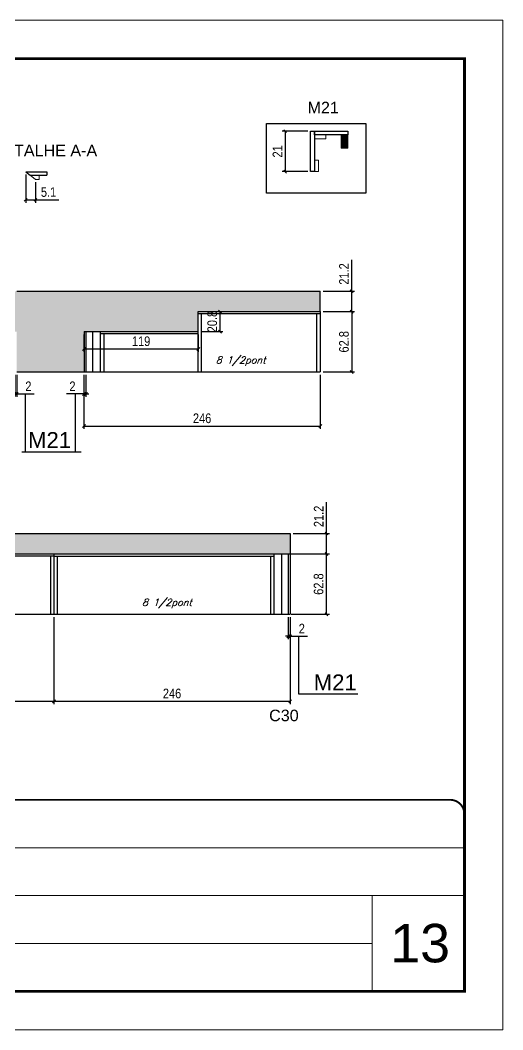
# Model space of a CAD drawing. Extents: x 137137 to 143418, y 10464 to 34486.
# Drawn here: x 138120 to 138622, y 29990 to 31040 of the extents above; entities that cross this region are included whole.
import ezdxf

# ---------------------------------------------------------------- set-up
doc = ezdxf.new("R2010")
doc.units = 0
doc.linetypes.add('CONTINUO', pattern=[0])
doc.linetypes.add('DASHED', pattern=[0.75, 0.5, -0.25])
for name, color, linetype in [('5', 5, 'Continuous'), ('COTA', 241, 'Continuous'), ('NOMENCLATURA', 7, 'Continuous'), ('Painéis', 200, 'Continuous'), ('SARR_2.2x7', 40, 'Continuous'), ('SARR_3.5x7', 81, 'Continuous'), ('texto', 7, 'Continuous')]:
    doc.layers.add(name, color=color, linetype=linetype)
for name, color, linetype, lineweight in [('CARIMBO', 255, 'Continuous', 9), ('Folhas', 255, 'Continuous', 9), ('Madeira', 126, 'Continuous', 18), ('Sarr 2.2x7', 40, 'Continuous', 9), ('SARRAFO DE PRESSAO', 251, 'DASHED', 9)]:
    doc.layers.add(name, color=color, linetype=linetype, lineweight=lineweight)
doc.styles.add('ARIAL', font='arial.ttf')
doc.styles.add('COTA TECNICA', font='techl___.ttf', dxfattribs={"height": 10})
doc.styles.add('Romans', font='romans.shx')
doc.styles.get("Standard").update_dxf_attribs({"font": 'arial.ttf'})
doc.dimstyles.new('PAINEL', dxfattribs={"dimtxt": 10, "dimasz": 3, "dimexe": 3, "dimexo": 3, "dimgap": 3, "dimtad": 1, "dimdec": 1, "dimzin": 12, "dimdsep": 46, "dimtxsty": 'COTA TECNICA', "dimblk1": 'OBLIQUE', "dimblk2": 'OBLIQUE', "dimsah": 1, "dimcen": 0.9, "dimclrd": 4, "dimclre": 4, "dimclrt": 240, "dimadec": 1, "dimazin": 3, "dimtfac": 1, "dimtdec": 1, "dimtmove": 0, "dimatfit": 3, "dimfxl": 1, "dimtolj": 1, "dimtzin": 12, "dimarcsym": 0})
pattern_1 = [(50, (-1598.5, -2295.15), (5.46554007, -0.47817257), [0.5715, -6.2865]), (355, (-1598.5, -2295.15), (-1.05730264, 5.73170536), [0.4572, -5.02921753]), (100.4514447, (-1598.0445, -2295.19), (4.40823741, 5.25353256), [0.48570026, -5.34270734]), (46.1842, (-1598.5, -2293.626), (8.13237123, -1.26126984), [0.85725, -9.42975]), (96.6355576, (-1597.822, -2293.731), (7.122124, 7.42278374), [0.7285507, -8.01406824]), (351.184151, (-1598.5, -2293.626), (7.122124, 7.42278374), [0.685799, -7.54379196]), (21, (-1597.738, -2294.007), (4.54843174, -3.06795595), [0.5715, -6.2865]), (326, (-1597.738, -2294.007), (1.85406085, 5.52563898), [0.4572, -5.0292]), (71.451445, (-1597.359, -2294.263), (6.40249258, 2.45768307), [0.48570026, -5.34269813]), (37.5, (-1598.5, -2295.1502), (0.092658098, 2.536651166), [0, -4.96824, 0, -5.1054, 0, -5.04825]), (7.5, (-1598.5, -2295.1502), (2.004589875, 3.005417245), [0, -2.91084, 0, -4.85394, 0, -1.92405]), (327.5, (-1600.1993, -2295.1502), (4.067717855, -0.17186232), [0, -1.905, 0, -5.9436, 0, -7.8867]), (317.5, (-1600.9613, -2295.1502), (4.44387544, 0.76279473), [0, -2.4765, 0, -3.94716, 0, -5.6007])]

# ---------------------------------------------------------------- blocks, each defined once
blk = doc.blocks.new('9999999999')
at = {"color": 30, "linetype": 'CONTINUO'}
for p, q in [((98564.6, 34379.6), (99584, 34379.6)), ((98564.6, 34329.8), (99488, 34329.8)), ((99584, 34329.8), (99488, 34329.8)), ((99488, 34329.8), (99488, 34230.2)), ((98564.6, 34280), (99488, 34280))]:
    blk.add_line(p, q, dxfattribs=at)
at = {"color": 30, "linetype": 'CONTINUO', "const_width": 2}
blk.add_lwpolyline([(99584, 34230.2), (99584, 34414.4, 0.414214), (99569, 34429.4), (98229, 34429.4, 0.414214), (98214, 34414.4), (98214, 34245.2, 0.414214), (98229, 34230.2), (99584, 34230.2)], format="xyb", dxfattribs=at)
at = {"layer": 'Folhas'}
blk.add_lwpolyline([(98139, 34190.2), (99624, 34190.2), (99624, 35240.2), (98139, 35240.2)], close=True, dxfattribs=at)
at = {"layer": 'Folhas', "color": 30, "const_width": 3}
blk.add_lwpolyline([(98214, 34230.2), (99584, 34230.2), (99584, 35200.2), (98214, 35200.2)], close=True, dxfattribs=at)
blk = doc.blocks.new('_Oblique')
at = {"color": 0, "linetype": 'ByBlock', "lineweight": -2}
blk.add_line((-0.5, -0.5), (0.5, 0.5), dxfattribs=at)
blk = doc.blocks.new('*D13')
at = {"layer": 'Defpoints', "color": 0, "linetype": 'ByBlock', "transparency": 16777216}
for p in [(138422.1, 30924.6), (138395.7, 30882.6), (138422.1, 30882.6)]:
    blk.add_point(p, dxfattribs=at)
at = {"layer": 'Sarr 2.2x7', "color": 4, "linetype": 'ByBlock', "lineweight": -2, "transparency": 16777216}
for p, q in [((138419.1, 30924.6), (138392.7, 30924.6)), ((138395.7, 30924.6), (138395.7, 30882.6)), ((138419.1, 30882.6), (138392.7, 30882.6))]:
    blk.add_line(p, q, dxfattribs=at)
at = {"layer": 'Sarr 2.2x7', "color": 4, "linetype": 'ByBlock', "lineweight": -2, "transparency": 16777216, "xscale": 3, "yscale": 3, "zscale": 3}
for p, rotation in [((138395.7, 30924.6), 90), ((138395.7, 30882.6), 270)]:
    blk.add_blockref('_Oblique', p, dxfattribs=dict(at, rotation=rotation))
at = {"layer": 'Sarr 2.2x7', "color": 240, "linetype": 'ByBlock', "transparency": 16777216, "insert": (138387.6, 30903.6), "char_height": 10, "attachment_point": 5, "rotation": 90, "style": 'COTA TECNICA'}
blk.add_mtext('\\A1;21', dxfattribs=at)
blk = doc.blocks.new('*D14')
at = {"layer": 'COTA', "color": 4, "lineweight": -2, "ltscale": 25, "transparency": 16777216}
for p, q in [((138114.2, 30671.2), (138114.2, 30648.3)), ((138116.2, 30671.2), (138116.2, 30648.3)), ((138114.2, 30651.3), (138111.2, 30651.3)), ((138114.2, 30651.3), (138116.2, 30651.3)), ((138116.2, 30651.3), (138134.3, 30651.3))]:
    blk.add_line(p, q, dxfattribs=at)
at = {"layer": 'Defpoints', "color": 0, "ltscale": 25, "transparency": 16777216}
for p in [(138114.2, 30674.2), (138116.2, 30674.2), (138116.2, 30651.3)]:
    blk.add_point(p, dxfattribs=at)
at = {"layer": 'COTA', "color": 4, "lineweight": -2, "ltscale": 25, "transparency": 16777216, "xscale": 3, "yscale": 3, "zscale": 3}
blk.add_blockref('_Oblique', (138114.2, 30651.3), dxfattribs=at)
at = {"layer": 'COTA', "color": 4, "lineweight": -2, "ltscale": 25, "transparency": 16777216, "xscale": 3, "yscale": 3, "zscale": 3, "rotation": 180}
blk.add_blockref('_Oblique', (138116.2, 30651.3), dxfattribs=at)
at = {"layer": 'COTA', "color": 240, "ltscale": 25, "transparency": 16777216, "insert": (138128.3, 30659.3), "char_height": 10, "attachment_point": 5, "style": 'COTA TECNICA'}
blk.add_mtext('\\A1;2', dxfattribs=at)
blk = doc.blocks.new('*D15')
at = {"layer": 'COTA', "color": 4, "lineweight": -2, "ltscale": 25, "transparency": 16777216}
for p, q in [((138186.2, 30671.2), (138186.2, 30648.3)), ((138188.2, 30671.2), (138188.2, 30648.3)), ((138186.2, 30651.3), (138168.1, 30651.3)), ((138188.2, 30651.3), (138186.2, 30651.3)), ((138188.2, 30651.3), (138191.2, 30651.3))]:
    blk.add_line(p, q, dxfattribs=at)
at = {"layer": 'Defpoints', "color": 0, "ltscale": 25, "transparency": 16777216}
for p in [(138186.2, 30674.2), (138188.2, 30674.2), (138186.2, 30651.3)]:
    blk.add_point(p, dxfattribs=at)
at = {"layer": 'COTA', "color": 4, "lineweight": -2, "ltscale": 25, "transparency": 16777216, "xscale": 3, "yscale": 3, "zscale": 3}
blk.add_blockref('_Oblique', (138186.2, 30651.3), dxfattribs=at)
at = {"layer": 'COTA', "color": 4, "lineweight": -2, "ltscale": 25, "transparency": 16777216, "xscale": 3, "yscale": 3, "zscale": 3, "rotation": 180}
blk.add_blockref('_Oblique', (138188.2, 30651.3), dxfattribs=at)
at = {"layer": 'COTA', "color": 240, "ltscale": 25, "transparency": 16777216, "insert": (138174.2, 30659.3), "char_height": 10, "attachment_point": 5, "style": 'COTA TECNICA'}
blk.add_mtext('\\A1;2', dxfattribs=at)
blk = doc.blocks.new('*D19')
at = {"layer": 'COTA', "color": 4, "lineweight": -2, "ltscale": 25, "transparency": 16777216}
for p, q in [((138186.2, 30671.2), (138186.2, 30614.9)), ((138432.2, 30671.2), (138432.2, 30614.9)), ((138186.2, 30617.9), (138432.2, 30617.9))]:
    blk.add_line(p, q, dxfattribs=at)
at = {"layer": 'Defpoints', "color": 0, "ltscale": 25, "transparency": 16777216}
for p in [(138186.2, 30674.2), (138432.2, 30674.2), (138432.2, 30617.9)]:
    blk.add_point(p, dxfattribs=at)
at = {"layer": 'COTA', "color": 4, "lineweight": -2, "ltscale": 25, "transparency": 16777216, "xscale": 3, "yscale": 3, "zscale": 3, "rotation": 180}
blk.add_blockref('_Oblique', (138186.2, 30617.9), dxfattribs=at)
at = {"layer": 'COTA', "color": 4, "lineweight": -2, "ltscale": 25, "transparency": 16777216, "xscale": 3, "yscale": 3, "zscale": 3}
blk.add_blockref('_Oblique', (138432.2, 30617.9), dxfattribs=at)
at = {"layer": 'COTA', "color": 240, "ltscale": 25, "transparency": 16777216, "insert": (138309.2, 30626), "char_height": 10, "attachment_point": 5, "style": 'COTA TECNICA'}
blk.add_mtext('\\A1;246', dxfattribs=at)
blk = doc.blocks.new('*D23')
at = {"layer": 'COTA', "color": 4, "lineweight": -2, "ltscale": 25, "transparency": 16777216}
for p, q in [((138398.9, 30419.2), (138398.9, 30396.3)), ((138400.9, 30419.2), (138400.9, 30396.3)), ((138398.9, 30399.3), (138395.9, 30399.3)), ((138398.9, 30399.3), (138400.9, 30399.3)), ((138400.9, 30399.3), (138419, 30399.3))]:
    blk.add_line(p, q, dxfattribs=at)
at = {"layer": 'Defpoints', "color": 0, "ltscale": 25, "transparency": 16777216}
for p in [(138398.9, 30422.2), (138400.9, 30422.2), (138400.9, 30399.3)]:
    blk.add_point(p, dxfattribs=at)
at = {"layer": 'COTA', "color": 4, "lineweight": -2, "ltscale": 25, "transparency": 16777216, "xscale": 3, "yscale": 3, "zscale": 3}
blk.add_blockref('_Oblique', (138398.9, 30399.3), dxfattribs=at)
at = {"layer": 'COTA', "color": 4, "lineweight": -2, "ltscale": 25, "transparency": 16777216, "xscale": 3, "yscale": 3, "zscale": 3, "rotation": 180}
blk.add_blockref('_Oblique', (138400.9, 30399.3), dxfattribs=at)
at = {"layer": 'COTA', "color": 240, "ltscale": 25, "transparency": 16777216, "insert": (138413, 30407.3), "char_height": 10, "attachment_point": 5, "style": 'COTA TECNICA'}
blk.add_mtext('\\A1;2', dxfattribs=at)
blk = doc.blocks.new('*D27')
at = {"layer": 'COTA', "color": 4, "lineweight": -2, "ltscale": 25, "transparency": 16777216}
for p, q in [((138154.9, 30419.2), (138154.9, 30328.7)), ((138400.9, 30419.2), (138400.9, 30328.7)), ((138154.9, 30331.7), (138400.9, 30331.7))]:
    blk.add_line(p, q, dxfattribs=at)
at = {"layer": 'Defpoints', "color": 0, "ltscale": 25, "transparency": 16777216}
for p in [(138154.9, 30422.2), (138400.9, 30422.2), (138400.9, 30331.7)]:
    blk.add_point(p, dxfattribs=at)
at = {"layer": 'COTA', "color": 4, "lineweight": -2, "ltscale": 25, "transparency": 16777216, "xscale": 3, "yscale": 3, "zscale": 3, "rotation": 180}
blk.add_blockref('_Oblique', (138154.9, 30331.7), dxfattribs=at)
at = {"layer": 'COTA', "color": 4, "lineweight": -2, "ltscale": 25, "transparency": 16777216, "xscale": 3, "yscale": 3, "zscale": 3}
blk.add_blockref('_Oblique', (138400.9, 30331.7), dxfattribs=at)
at = {"layer": 'COTA', "color": 240, "ltscale": 25, "transparency": 16777216, "insert": (138277.9, 30339.8), "char_height": 10, "attachment_point": 5, "style": 'COTA TECNICA'}
blk.add_mtext('\\A1;246', dxfattribs=at)
blk = doc.blocks.new('*D28')
at = {"layer": 'COTA', "color": 4, "lineweight": -2, "ltscale": 25, "transparency": 16777216}
for p, q in [((137929.4, 30419.2), (137929.4, 30328.7)), ((138154.9, 30419.2), (138154.9, 30328.7)), ((137929.4, 30331.7), (138154.9, 30331.7))]:
    blk.add_line(p, q, dxfattribs=at)
at = {"layer": 'Defpoints', "color": 0, "ltscale": 25, "transparency": 16777216}
for p in [(137929.4, 30422.2), (138154.9, 30422.2), (138154.9, 30331.7)]:
    blk.add_point(p, dxfattribs=at)
at = {"layer": 'COTA', "color": 4, "lineweight": -2, "ltscale": 25, "transparency": 16777216, "xscale": 3, "yscale": 3, "zscale": 3, "rotation": 180}
blk.add_blockref('_Oblique', (137929.4, 30331.7), dxfattribs=at)
at = {"layer": 'COTA', "color": 4, "lineweight": -2, "ltscale": 25, "transparency": 16777216, "xscale": 3, "yscale": 3, "zscale": 3}
blk.add_blockref('_Oblique', (138154.9, 30331.7), dxfattribs=at)
at = {"layer": 'COTA', "color": 240, "ltscale": 25, "transparency": 16777216, "insert": (138042.2, 30339.8), "char_height": 10, "attachment_point": 5, "style": 'COTA TECNICA'}
blk.add_mtext('\\A1;225.5', dxfattribs=at)
blk = doc.blocks.new('*D29')
at = {"layer": 'COTA', "color": 4, "lineweight": -2, "ltscale": 25, "transparency": 16777216}
for p, q in [((138465, 30758.2), (138465, 30790.9)), ((138435.2, 30758.2), (138468, 30758.2)), ((138465, 30737), (138465, 30758.2)), ((138435.2, 30737), (138468, 30737))]:
    blk.add_line(p, q, dxfattribs=at)
at = {"layer": 'Defpoints', "color": 0, "ltscale": 25, "transparency": 16777216}
for p in [(138432.2, 30758.2), (138465, 30758.2), (138432.2, 30737)]:
    blk.add_point(p, dxfattribs=at)
at = {"layer": 'COTA', "color": 4, "lineweight": -2, "ltscale": 25, "transparency": 16777216, "xscale": 3, "yscale": 3, "zscale": 3}
for p, rotation in [((138465, 30758.2), 90), ((138465, 30737), 270)]:
    blk.add_blockref('_Oblique', p, dxfattribs=dict(at, rotation=rotation))
at = {"layer": 'COTA', "color": 240, "ltscale": 25, "transparency": 16777216, "insert": (138456.9, 30776.1), "char_height": 10, "attachment_point": 5, "rotation": 90, "style": 'COTA TECNICA'}
blk.add_mtext('\\A1;21.2', dxfattribs=at)
blk = doc.blocks.new('*D30')
at = {"layer": 'COTA', "color": 4, "lineweight": -2, "ltscale": 25, "transparency": 16777216}
for p, q in [((138435.2, 30737), (138468, 30737)), ((138465, 30737), (138465, 30674.2)), ((138435.2, 30674.2), (138468, 30674.2))]:
    blk.add_line(p, q, dxfattribs=at)
at = {"layer": 'Defpoints', "color": 0, "ltscale": 25, "transparency": 16777216}
for p in [(138432.2, 30737), (138432.2, 30674.2), (138465, 30674.2)]:
    blk.add_point(p, dxfattribs=at)
at = {"layer": 'COTA', "color": 4, "lineweight": -2, "ltscale": 25, "transparency": 16777216, "xscale": 3, "yscale": 3, "zscale": 3}
for p, rotation in [((138465, 30737), 90), ((138465, 30674.2), 270)]:
    blk.add_blockref('_Oblique', p, dxfattribs=dict(at, rotation=rotation))
at = {"layer": 'COTA', "color": 240, "ltscale": 25, "transparency": 16777216, "insert": (138456.9, 30705.6), "char_height": 10, "attachment_point": 5, "rotation": 90, "style": 'COTA TECNICA'}
blk.add_mtext('\\A1;62.8', dxfattribs=at)
blk = doc.blocks.new('*D31')
at = {"layer": 'COTA', "color": 4, "lineweight": -2, "ltscale": 25, "transparency": 16777216}
for p, q in [((138401.9, 30485), (138441.7, 30485)), ((138438.7, 30422.2), (138438.7, 30485)), ((138401.9, 30422.2), (138441.7, 30422.2))]:
    blk.add_line(p, q, dxfattribs=at)
at = {"layer": 'Defpoints', "color": 0, "ltscale": 25, "transparency": 16777216}
for p in [(138398.9, 30485), (138438.7, 30485), (138398.9, 30422.2)]:
    blk.add_point(p, dxfattribs=at)
at = {"layer": 'COTA', "color": 4, "lineweight": -2, "ltscale": 25, "transparency": 16777216, "xscale": 3, "yscale": 3, "zscale": 3}
for p, rotation in [((138438.7, 30485), 90), ((138438.7, 30422.2), 270)]:
    blk.add_blockref('_Oblique', p, dxfattribs=dict(at, rotation=rotation))
at = {"layer": 'COTA', "color": 240, "ltscale": 25, "transparency": 16777216, "insert": (138430.5, 30453.6), "char_height": 10, "attachment_point": 5, "rotation": 90, "style": 'COTA TECNICA'}
blk.add_mtext('\\A1;62.8', dxfattribs=at)
blk = doc.blocks.new('*D32')
at = {"layer": 'COTA', "color": 4, "lineweight": -2, "ltscale": 25, "transparency": 16777216}
for p, q in [((138438.7, 30506.2), (138438.7, 30538.9)), ((138403.9, 30506.2), (138441.7, 30506.2)), ((138438.7, 30485), (138438.7, 30506.2)), ((138403.9, 30485), (138441.7, 30485))]:
    blk.add_line(p, q, dxfattribs=at)
at = {"layer": 'Defpoints', "color": 0, "ltscale": 25, "transparency": 16777216}
for p in [(138400.9, 30506.2), (138438.7, 30506.2), (138400.9, 30485)]:
    blk.add_point(p, dxfattribs=at)
at = {"layer": 'COTA', "color": 4, "lineweight": -2, "ltscale": 25, "transparency": 16777216, "xscale": 3, "yscale": 3, "zscale": 3}
for p, rotation in [((138438.7, 30506.2), 90), ((138438.7, 30485), 270)]:
    blk.add_blockref('_Oblique', p, dxfattribs=dict(at, rotation=rotation))
at = {"layer": 'COTA', "color": 240, "ltscale": 25, "transparency": 16777216, "insert": (138430.6, 30524), "char_height": 10, "attachment_point": 5, "rotation": 90, "style": 'COTA TECNICA'}
blk.add_mtext('\\A1;21.2', dxfattribs=at)
blk = doc.blocks.new('*D38')
at = {"layer": 'COTA', "color": 4, "lineweight": -2, "ltscale": 25, "transparency": 16777216}
for p, q in [((138186.2, 30713.2), (138186.2, 30695.1)), ((138305.2, 30713.2), (138305.2, 30695.1)), ((138186.2, 30698.1), (138305.2, 30698.1))]:
    blk.add_line(p, q, dxfattribs=at)
at = {"layer": 'Defpoints', "color": 0, "ltscale": 25, "transparency": 16777216}
for p in [(138186.2, 30716.2), (138305.2, 30716.2), (138305.2, 30698.1)]:
    blk.add_point(p, dxfattribs=at)
at = {"layer": 'COTA', "color": 4, "lineweight": -2, "ltscale": 25, "transparency": 16777216, "xscale": 3, "yscale": 3, "zscale": 3, "rotation": 180}
blk.add_blockref('_Oblique', (138186.2, 30698.1), dxfattribs=at)
at = {"layer": 'COTA', "color": 4, "lineweight": -2, "ltscale": 25, "transparency": 16777216, "xscale": 3, "yscale": 3, "zscale": 3}
blk.add_blockref('_Oblique', (138305.2, 30698.1), dxfattribs=at)
at = {"layer": 'COTA', "color": 240, "ltscale": 25, "transparency": 16777216, "insert": (138245.7, 30706.1), "char_height": 10, "attachment_point": 5, "style": 'COTA TECNICA'}
blk.add_mtext('\\A1;119', dxfattribs=at)
blk = doc.blocks.new('*D39')
at = {"layer": 'COTA', "color": 4, "lineweight": -2, "ltscale": 25, "transparency": 16777216}
for p, q in [((138308.2, 30737), (138330.8, 30737)), ((138327.8, 30737), (138327.8, 30716.2)), ((138308.2, 30716.2), (138330.8, 30716.2))]:
    blk.add_line(p, q, dxfattribs=at)
at = {"layer": 'Defpoints', "color": 0, "ltscale": 25, "transparency": 16777216}
for p in [(138305.2, 30737), (138305.2, 30716.2), (138327.8, 30716.2)]:
    blk.add_point(p, dxfattribs=at)
at = {"layer": 'COTA', "color": 4, "lineweight": -2, "ltscale": 25, "transparency": 16777216, "xscale": 3, "yscale": 3, "zscale": 3}
for p, rotation in [((138327.8, 30737), 90), ((138327.8, 30716.2), 270)]:
    blk.add_blockref('_Oblique', p, dxfattribs=dict(at, rotation=rotation))
at = {"layer": 'COTA', "color": 240, "ltscale": 25, "transparency": 16777216, "insert": (138319.7, 30726.6), "char_height": 10, "attachment_point": 5, "rotation": 90, "style": 'COTA TECNICA'}
blk.add_mtext('\\A1;20.8', dxfattribs=at)
blk = doc.blocks.new('*D2357')
at = {"layer": 'COTA', "color": 4, "linetype": 'ByBlock', "lineweight": -2, "transparency": 16777216}
for p, q in [((138125.5, 30879.5), (138125.5, 30850.2)), ((138135.7, 30871.5), (138135.7, 30850.2)), ((138125.5, 30853.2), (138135.7, 30853.2)), ((138135.7, 30853.2), (138159.9, 30853.2))]:
    blk.add_line(p, q, dxfattribs=at)
at = {"layer": 'Defpoints', "color": 0, "linetype": 'ByBlock', "transparency": 16777216}
for p in [(138125.5, 30882.5), (138135.7, 30874.5), (138135.7, 30853.2)]:
    blk.add_point(p, dxfattribs=at)
at = {"layer": 'COTA', "color": 4, "linetype": 'ByBlock', "lineweight": -2, "transparency": 16777216, "xscale": 3, "yscale": 3, "zscale": 3, "rotation": 180}
blk.add_blockref('_Oblique', (138125.5, 30853.2), dxfattribs=at)
at = {"layer": 'COTA', "color": 4, "linetype": 'ByBlock', "lineweight": -2, "transparency": 16777216, "xscale": 3, "yscale": 3, "zscale": 3}
blk.add_blockref('_Oblique', (138135.7, 30853.2), dxfattribs=at)
at = {"layer": 'COTA', "color": 240, "linetype": 'ByBlock', "transparency": 16777216, "insert": (138149.3, 30861.3), "char_height": 10, "attachment_point": 5, "style": 'COTA TECNICA'}
blk.add_mtext('\\A1;5.1', dxfattribs=at)

msp = doc.modelspace()

# ---------------------------------------------------------------- hatches: boundary and pattern name
at = {"layer": 'COTA', "linetype": 'ByBlock'}
h = msp.add_hatch(dxfattribs=at)
h.set_pattern_fill('AR-CONC', color=256, scale=0.03)
h.set_pattern_definition(pattern_1)
h.paths.add_polyline_path([(138116.22, 30716.2), (138116.22, 30674.2), (138186.22, 30674.2), (138186.22, 30716.2), (138305.22, 30716.2), (138305.22, 30737), (138432.22, 30737), (138432.22, 30758.2), (138305.22, 30758.2), (138186.22, 30758.2), (138116.22, 30758.2), (137997.22, 30758.2), (137598.97, 30758.2), (137598.97, 30737), (137997.22, 30737), (137997.22, 30716.2)])
h = msp.add_hatch(dxfattribs=at)
h.set_pattern_fill('AR-CONC', color=256, scale=0.03)
h.set_pattern_definition(pattern_1)
h.paths.add_polyline_path([(137859.44, 30506.17), (137740.44, 30506.17), (137598.97, 30506.17), (137598.97, 30484.97), (137740.44, 30484.97), (137740.44, 30464.17), (137859.44, 30464.17), (137859.44, 30422.17), (137929.44, 30422.17), (137929.44, 30464.17), (138048.44, 30464.17), (138048.44, 30484.97), (138400.94, 30484.97), (138400.94, 30506.17), (138048.44, 30506.17), (137929.44, 30506.17)])
at = {"layer": 'Madeira'}
h = msp.add_hatch(dxfattribs=at)
h.set_pattern_fill('ANSI31', color=256, scale=0.2, angle=270, style=0)
h.set_pattern_definition([(315, (155027.0782, 17572.85636), (0.449012806, 0.449012806), [])])
h.paths.add_polyline_path([(138461.06, 30920.99), (138454.06, 30920.99), (138454.06, 30906.99), (138461.06, 30906.99)])

# ---------------------------------------------------------------- linework, layer by layer
at = {"linetype": 'ByBlock'}
msp.add_lwpolyline([(138376.15, 30932.74), (138479.59, 30932.74), (138479.59, 30860.12), (138376.15, 30860.12)], close=True, dxfattribs=at)
at = {"layer": 'COTA', "linetype": 'ByBlock'}
for p, q in [((138116.22, 30758.2), (138186.22, 30758.2)), ((138186.22, 30758.2), (138305.22, 30758.2)), ((138305.22, 30758.2), (138432.22, 30758.2)), ((138432.22, 30737), (138432.22, 30758.2)), ((138048.44, 30506.17), (138400.94, 30506.17)), ((138400.94, 30506.17), (138400.94, 30484.97))]:
    msp.add_line(p, q, dxfattribs=at)
at = {"layer": 'Madeira'}
msp.add_lwpolyline([(138461.06, 30920.99), (138454.06, 30920.99), (138454.06, 30906.99), (138461.06, 30906.99)], close=True, dxfattribs=at)
at = {"layer": 'NOMENCLATURA', "linetype": 'Continuous'}
for p, q in [((138125.28, 30590.99), (138125.28, 30651.34)), ((138177.17, 30651.34), (138177.17, 30590.99)), ((138121.66, 30590.99), (138183.15, 30590.99)), ((138409.99, 30338.96), (138409.99, 30399.3)), ((138471.48, 30338.96), (138409.99, 30338.96))]:
    msp.add_line(p, q, dxfattribs=at)
at = {"layer": 'Painéis'}
for p, q in [((138125.5, 30882.47), (138147.5, 30882.47)), ((138125.5, 30882.47), (138130.09, 30878.87)), ((138147.5, 30882.47), (138147.5, 30878.87)), ((138130.09, 30878.87), (138147.5, 30878.87)), ((138305.22, 30737), (138432.22, 30737)), ((138305.22, 30716.2), (138305.22, 30737)), ((138432.22, 30737), (138432.22, 30674.2)), ((138186.22, 30716.2), (138305.22, 30716.2)), ((138186.22, 30716.2), (138186.22, 30674.2)), ((138188.22, 30716.2), (138188.22, 30674.2)), ((138116.22, 30674.2), (138186.22, 30674.2)), ((138186.22, 30674.2), (138305.22, 30674.2)), ((138305.22, 30674.2), (138432.22, 30674.2)), ((138048.44, 30484.97), (138400.94, 30484.97)), ((138154.94, 30484.97), (138154.94, 30422.17)), ((138398.94, 30484.97), (138398.94, 30422.17)), ((138400.94, 30484.97), (138400.94, 30422.17)), ((138048.44, 30422.17), (138400.94, 30422.17))]:
    msp.add_line(p, q, dxfattribs=at)
msp.add_lwpolyline([(138426.1, 30882.59), (138422.1, 30882.59), (138422.1, 30924.59), (138426.1, 30924.59)], close=True, dxfattribs=at)
at = {"layer": 'Painéis', "linetype": 'ByBlock'}
msp.add_lwpolyline([(138426.1, 30924.59), (138461.04, 30924.59), (138461.04, 30920.99), (138426.1, 30920.99), (138426.1, 30924.59)], dxfattribs=at)
at = {"layer": 'Sarr 2.2x7'}
for p, q in [((138130.09, 30878.87), (138135.7, 30874.47)), ((138135.7, 30874.47), (138139.5, 30874.47)), ((138139.5, 30874.47), (138139.5, 30878.87))]:
    msp.add_line(p, q, dxfattribs=at)
at = {"layer": 'Sarr 2.2x7', "linetype": 'ByBlock'}
for points in [[(138426.1, 30920.99), (138438.1, 30920.99), (138438.1, 30916.59), (138426.1, 30916.59), (138426.1, 30920.99)], [(138426.1, 30882.59), (138426.1, 30894.59), (138430.5, 30894.59), (138430.5, 30882.59), (138426.1, 30882.59)]]:
    msp.add_lwpolyline(points, dxfattribs=at)
at = {"layer": 'SARR_2.2x7', "linetype": 'Continuous'}
for p, q in [((138432.22, 30734.8), (138305.22, 30734.8)), ((138195.22, 30716.2), (138195.22, 30674.2)), ((138305.22, 30714), (138203.22, 30714)), ((138154.94, 30482.77), (138048.44, 30482.77)), ((138154.94, 30482.77), (138383.94, 30482.77)), ((138391.94, 30484.97), (138391.94, 30422.17))]:
    msp.add_line(p, q, dxfattribs=at)
at = {"layer": 'SARR_3.5x7'}
for p, q in [((138305.22, 30674.2), (138305.22, 30734.8)), ((138308.72, 30674.2), (138308.72, 30734.8)), ((138428.77, 30674.2), (138428.77, 30734.8)), ((138203.22, 30716.2), (138203.22, 30674.2)), ((138206.72, 30714), (138206.72, 30674.2)), ((138151.44, 30482.77), (138151.44, 30422.17)), ((138158.44, 30482.77), (138158.44, 30422.17)), ((138380.44, 30482.77), (138380.44, 30422.17)), ((138383.94, 30484.97), (138383.94, 30422.17))]:
    msp.add_line(p, q, dxfattribs=at)

# ---------------------------------------------------------------- block references
at = {"layer": 'SARRAFO DE PRESSAO', "color": 6, "linetype": 'ByBlock'}
msp.add_blockref('9999999999', (38998.31, -4200.15), dxfattribs=at)

# ---------------------------------------------------------------- texts
at = {"layer": '5', "color": 7, "linetype": 'Continuous'}
for s, p in [('M21', (138418.99, 30943.19)), ('DETALHE A-A', (138090.05, 30898.54))]:
    msp.add_text(s, height=12, rotation=359.99996, dxfattribs=at).set_placement(p)
at = {"layer": '5', "linetype": 'Continuous'}
msp.add_text('C30', height=12, rotation=0.00004, dxfattribs=at).set_placement((138378.97, 30311))
at = {"layer": 'CARIMBO', "style": 'ARIAL'}
msp.add_text('13', height=40, dxfattribs=at).set_placement((138505.15, 30060.19))
at = {"layer": 'NOMENCLATURA', "linetype": 'Continuous'}
msp.add_text('M21', height=16.5, dxfattribs=at).set_placement((138127.97, 30595.19))
msp.add_text('M21', height=16.5, rotation=0, dxfattribs=at).set_placement((138425.39, 30343.15))
at = {"layer": 'texto', "color": 2, "char_height": 7.2737, "attachment_point": 5, "style": 'Romans'}
for insert in [(138349.31, 30685.46), (138272.57, 30433.42)]:
    msp.add_mtext('{\\Q19;\\C256;8 1/2pont}', dxfattribs=dict(at, insert=insert))

# ---------------------------------------------------------------- dimensions: what is measured, and where the dimension line sits
at = {"layer": 'COTA', "linetype": 'ByBlock'}
dim = msp.add_linear_dim(base=(138135.7, 30853.16), p1=(138125.5, 30882.47), p2=(138135.7, 30874.47), dimstyle='PAINEL', override={"dimlfac": 0.5}, dxfattribs=at)
dim.commit()
dim.dimension.update_dxf_attribs({"geometry": '*D2357', "text_midpoint": (138149.32, 30861.27)})
at = {"layer": 'COTA', "ltscale": 25}
for base, p1, p2, picture, middle in [((138465, 30758.2), (138432.22, 30737), (138432.22, 30758.2), '*D29', (138456.94, 30776.07)), ((138465, 30674.2), (138432.22, 30737), (138432.22, 30674.2), '*D30', (138456.87, 30705.6)), ((138438.66, 30506.17), (138400.94, 30484.97), (138400.94, 30506.17), '*D32', (138430.6, 30524.03)), ((138438.66, 30484.97), (138398.94, 30422.17), (138398.94, 30484.97), '*D31', (138430.54, 30453.57))]:
    dim = msp.add_linear_dim(base=base, p1=p1, p2=p2, angle=90, dimstyle='PAINEL', dxfattribs=at)
    dim.commit()
    dim.dimension.update_dxf_attribs({"geometry": picture, "text_midpoint": middle})
dim = msp.add_linear_dim(base=(138327.78, 30716.2), p1=(138305.22, 30737), p2=(138305.22, 30716.2), angle=90, dimstyle='PAINEL', dxfattribs=at)
dim.commit()
dim.dimension.update_dxf_attribs({"geometry": '*D39', "text_midpoint": (138327.78, 30726.6), "dimtype": 160})
for base, p1, p2, picture, middle in [((138305.22, 30698.05), (138186.22, 30716.2), (138305.22, 30716.2), '*D38', (138245.72, 30706.14)), ((138116.22, 30651.34), (138114.22, 30674.2), (138116.22, 30674.2), '*D14', (138128.28, 30659.34)), ((138186.22, 30651.34), (138188.22, 30674.2), (138186.22, 30674.2), '*D15', (138174.17, 30659.34)), ((138432.22, 30617.94), (138186.22, 30674.2), (138432.22, 30674.2), '*D19', (138309.22, 30626.04)), ((138154.94, 30331.67), (137929.44, 30422.17), (138154.94, 30422.17), '*D28', (138042.19, 30339.78)), ((138400.94, 30331.67), (138154.94, 30422.17), (138400.94, 30422.17), '*D27', (138277.94, 30339.77)), ((138400.94, 30399.3), (138398.94, 30422.17), (138400.94, 30422.17), '*D23', (138412.99, 30407.3))]:
    dim = msp.add_linear_dim(base=base, p1=p1, p2=p2, dimstyle='PAINEL', dxfattribs=at)
    dim.commit()
    dim.dimension.update_dxf_attribs({"geometry": picture, "text_midpoint": middle})
at = {"layer": 'Sarr 2.2x7', "linetype": 'ByBlock'}
dim = msp.add_linear_dim(base=(138395.66, 30882.59), p1=(138422.1, 30924.59), p2=(138422.1, 30882.59), angle=90, dimstyle='PAINEL', override={"dimlfac": 0.5}, dxfattribs=at)
dim.commit()
dim.dimension.update_dxf_attribs({"geometry": '*D13', "text_midpoint": (138387.6, 30903.59)})

doc.saveas('drawing.dxf')
